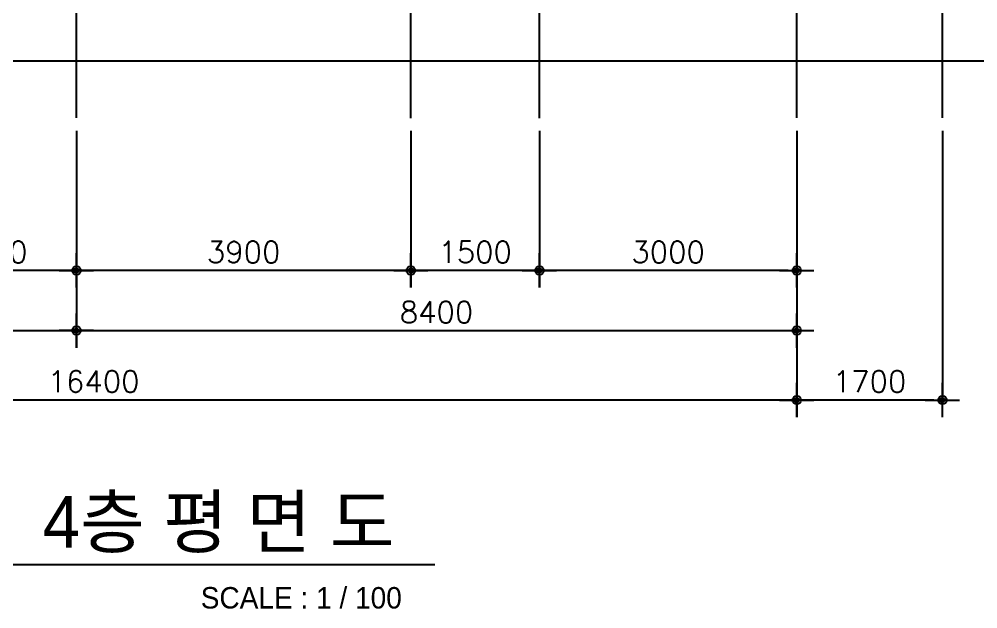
# Model space of a CAD drawing. Header units: millimetres. Extents: x 5537433 to 5830173, y -900794 to -778623.
# Drawn here: x 5635273 to 5646453, y -830838 to -823965 of the extents above; entities that cross this region are included whole.
import ezdxf

# ---------------------------------------------------------------- set-up
doc = ezdxf.new("R2010")
doc.units = ezdxf.units.MM
doc.header["$LTSCALE"] = 100
doc.linetypes.add('CEN', pattern=[62, 60, -1, 0, -1])
doc.layers.get('0').update_dxf_attribs({"linetype": 'CONTINUOUS'})
doc.layers.get('DEFPOINTS').update_dxf_attribs({"linetype": 'CONTINUOUS'})
for name, color, linetype in [('60', 60, 'CONTINUOUS'), ('CEN', 1, 'CEN'), ('COL', 2, 'CONTINUOUS'), ('DIM', 7, 'CONTINUOUS')]:
    doc.layers.add(name, color=color, linetype=linetype)
doc.styles.add('2', font='')
doc.styles.add('GHS', font='ROMANS.shx', dxfattribs={"bigfont": 'GHS.shx'})
doc.styles.get('2').set_extended_font_data('HYtbrB')
doc.dimstyles.get("Standard").update_dxf_attribs({"dimtxt": 0.18, "dimasz": 0.18, "dimexe": 0.18, "dimexo": 0.0625, "dimgap": 0.09, "dimtad": 0, "dimtih": 1, "dimtoh": 1, "dimdec": 4, "dimzin": 0, "dimdsep": 46, "dimtxsty": 'STANDARD', "dimcen": 0.09, "dimadec": 0, "dimazin": 0, "dimtfac": 1, "dimtdec": 4, "dimtofl": 0, "dimtmove": 0, "dimatfit": 3, "dimfxl": 1, "dimtolj": 1, "dimtzin": 0, "dimarcsym": 0})

# ---------------------------------------------------------------- blocks, each defined once
blk = doc.blocks.new('Z_DOT')
at = {"layer": 'DIM', "color": 7}
for p, q in [((0, -2), (0, 2)), ((-2, 0), (2, 0))]:
    blk.add_line(p, q, dxfattribs=at)
for radius in [0.5, 0.25]:
    blk.add_circle((0, 0), radius, dxfattribs=at)
blk = doc.blocks.new('*D55')
at = {"layer": 'DEFPOINTS', "color": 0, "linetype": 'Continuous', "transparency": 16777216}
for p in [(5627941, -825033), (5635941, -825033), (5635941, -827594)]:
    blk.add_point(p, dxfattribs=at)
at = {"layer": 'DIM', "color": 0, "linetype": 'Continuous', "lineweight": -2, "transparency": 16777216}
for p, q in [((5627941, -825333), (5627941, -827594)), ((5635941, -825333), (5635941, -827594)), ((5628041, -827594), (5635841, -827594))]:
    blk.add_line(p, q, dxfattribs=at)
at = {"layer": 'DIM', "color": 0, "linetype": 'Continuous', "lineweight": -2, "transparency": 16777216, "xscale": 100, "yscale": 100, "zscale": 100, "rotation": 180}
blk.add_blockref('Z_DOT', (5627941, -827594), dxfattribs=at)
at = {"layer": 'DIM', "color": 0, "linetype": 'Continuous', "lineweight": -2, "transparency": 16777216, "xscale": 100, "yscale": 100, "zscale": 100}
blk.add_blockref('Z_DOT', (5635941, -827594), dxfattribs=at)
at = {"layer": 'DIM', "color": 60, "linetype": 'Continuous', "transparency": 16777216, "insert": (5631941, -827379), "char_height": 250, "attachment_point": 5, "style": 'GHS'}
blk.add_mtext('\\A1;8000', dxfattribs=at)
blk = doc.blocks.new('*D56')
at = {"layer": 'DEFPOINTS', "color": 0, "linetype": 'Continuous', "transparency": 16777216}
for p in [(5627941, -824967), (5644341, -824967), (5627941, -828404)]:
    blk.add_point(p, dxfattribs=at)
at = {"layer": 'DIM', "color": 0, "linetype": 'Continuous', "lineweight": -2, "transparency": 16777216}
for p, q in [((5627941, -825267), (5627941, -828404)), ((5644341, -825267), (5644341, -828404)), ((5644241, -828404), (5628041, -828404))]:
    blk.add_line(p, q, dxfattribs=at)
at = {"layer": 'DIM', "color": 0, "linetype": 'Continuous', "lineweight": -2, "transparency": 16777216, "xscale": 100, "yscale": 100, "zscale": 100, "rotation": 180}
blk.add_blockref('Z_DOT', (5627941, -828404), dxfattribs=at)
at = {"layer": 'DIM', "color": 0, "linetype": 'Continuous', "lineweight": -2, "transparency": 16777216, "xscale": 100, "yscale": 100, "zscale": 100}
blk.add_blockref('Z_DOT', (5644341, -828404), dxfattribs=at)
at = {"layer": 'DIM', "color": 60, "linetype": 'Continuous', "transparency": 16777216, "insert": (5636141, -828189), "char_height": 250, "attachment_point": 5, "style": 'GHS'}
blk.add_mtext('\\A1;16400', dxfattribs=at)
blk = doc.blocks.new('*D65')
at = {"layer": 'DEFPOINTS', "color": 0, "linetype": 'Continuous', "transparency": 16777216}
for p in [(5635941, -825033), (5644341, -825033), (5644341, -827594)]:
    blk.add_point(p, dxfattribs=at)
at = {"layer": 'DIM', "color": 0, "linetype": 'Continuous', "lineweight": -2, "transparency": 16777216}
for p, q in [((5635941, -825333), (5635941, -827594)), ((5644341, -825333), (5644341, -827594)), ((5636041, -827594), (5644241, -827594))]:
    blk.add_line(p, q, dxfattribs=at)
at = {"layer": 'DIM', "color": 0, "linetype": 'Continuous', "lineweight": -2, "transparency": 16777216, "xscale": 100, "yscale": 100, "zscale": 100, "rotation": 180}
blk.add_blockref('Z_DOT', (5635941, -827594), dxfattribs=at)
at = {"layer": 'DIM', "color": 0, "linetype": 'Continuous', "lineweight": -2, "transparency": 16777216, "xscale": 100, "yscale": 100, "zscale": 100}
blk.add_blockref('Z_DOT', (5644341, -827594), dxfattribs=at)
at = {"layer": 'DIM', "color": 60, "linetype": 'Continuous', "transparency": 16777216, "insert": (5640141, -827379), "char_height": 250, "attachment_point": 5, "style": 'GHS'}
blk.add_mtext('\\A1;8400', dxfattribs=at)
blk = doc.blocks.new('*D66')
at = {"layer": 'DEFPOINTS', "color": 0, "linetype": 'Continuous', "transparency": 16777216}
for p in [(5635941, -824967), (5639841, -824967), (5635941, -826894)]:
    blk.add_point(p, dxfattribs=at)
at = {"layer": 'DIM', "color": 0, "linetype": 'Continuous', "lineweight": -2, "transparency": 16777216}
for p, q in [((5635941, -825267), (5635941, -826894)), ((5639841, -825267), (5639841, -826894)), ((5639741, -826894), (5636041, -826894))]:
    blk.add_line(p, q, dxfattribs=at)
at = {"layer": 'DIM', "color": 0, "linetype": 'Continuous', "lineweight": -2, "transparency": 16777216, "xscale": 100, "yscale": 100, "zscale": 100, "rotation": 180}
blk.add_blockref('Z_DOT', (5635941, -826894), dxfattribs=at)
at = {"layer": 'DIM', "color": 0, "linetype": 'Continuous', "lineweight": -2, "transparency": 16777216, "xscale": 100, "yscale": 100, "zscale": 100}
blk.add_blockref('Z_DOT', (5639841, -826894), dxfattribs=at)
at = {"layer": 'DIM', "color": 60, "linetype": 'Continuous', "transparency": 16777216, "insert": (5637891, -826679), "char_height": 250, "attachment_point": 5, "style": 'GHS'}
blk.add_mtext('\\A1;3900', dxfattribs=at)
blk = doc.blocks.new('*D67')
at = {"layer": 'DEFPOINTS', "color": 0, "linetype": 'Continuous', "transparency": 16777216}
for p in [(5641341, -824967), (5644341, -824967), (5641341, -826894)]:
    blk.add_point(p, dxfattribs=at)
at = {"layer": 'DIM', "color": 0, "linetype": 'Continuous', "lineweight": -2, "transparency": 16777216}
for p, q in [((5641341, -825267), (5641341, -826894)), ((5644341, -825267), (5644341, -826894)), ((5644241, -826894), (5641441, -826894))]:
    blk.add_line(p, q, dxfattribs=at)
at = {"layer": 'DIM', "color": 0, "linetype": 'Continuous', "lineweight": -2, "transparency": 16777216, "xscale": 100, "yscale": 100, "zscale": 100, "rotation": 180}
blk.add_blockref('Z_DOT', (5641341, -826894), dxfattribs=at)
at = {"layer": 'DIM', "color": 0, "linetype": 'Continuous', "lineweight": -2, "transparency": 16777216, "xscale": 100, "yscale": 100, "zscale": 100}
blk.add_blockref('Z_DOT', (5644341, -826894), dxfattribs=at)
at = {"layer": 'DIM', "color": 60, "linetype": 'Continuous', "transparency": 16777216, "insert": (5642841, -826679), "char_height": 250, "attachment_point": 5, "style": 'GHS'}
blk.add_mtext('\\A1;3000', dxfattribs=at)
blk = doc.blocks.new('*D70')
at = {"layer": 'DEFPOINTS', "color": 0, "linetype": 'Continuous', "transparency": 16777216}
for p in [(5633941, -824967), (5635941, -824967), (5633941, -826894)]:
    blk.add_point(p, dxfattribs=at)
at = {"layer": 'DIM', "color": 0, "linetype": 'Continuous', "lineweight": -2, "transparency": 16777216}
for p, q in [((5633941, -825267), (5633941, -826894)), ((5635941, -825267), (5635941, -826894)), ((5635841, -826894), (5634041, -826894))]:
    blk.add_line(p, q, dxfattribs=at)
at = {"layer": 'DIM', "color": 0, "linetype": 'Continuous', "lineweight": -2, "transparency": 16777216, "xscale": 100, "yscale": 100, "zscale": 100, "rotation": 180}
blk.add_blockref('Z_DOT', (5633941, -826894), dxfattribs=at)
at = {"layer": 'DIM', "color": 0, "linetype": 'Continuous', "lineweight": -2, "transparency": 16777216, "xscale": 100, "yscale": 100, "zscale": 100}
blk.add_blockref('Z_DOT', (5635941, -826894), dxfattribs=at)
at = {"layer": 'DIM', "color": 60, "linetype": 'Continuous', "transparency": 16777216, "insert": (5634941, -826679), "char_height": 250, "attachment_point": 5, "style": 'GHS'}
blk.add_mtext('\\A1;2000', dxfattribs=at)
blk = doc.blocks.new('*D71')
at = {"layer": 'DEFPOINTS', "color": 0, "linetype": 'Continuous', "transparency": 16777216}
for p in [(5639841, -824967), (5641341, -824967), (5639841, -826894)]:
    blk.add_point(p, dxfattribs=at)
at = {"layer": 'DIM', "color": 0, "linetype": 'Continuous', "lineweight": -2, "transparency": 16777216}
for p, q in [((5639841, -825267), (5639841, -826894)), ((5641341, -825267), (5641341, -826894)), ((5641241, -826894), (5639941, -826894))]:
    blk.add_line(p, q, dxfattribs=at)
at = {"layer": 'DIM', "color": 0, "linetype": 'Continuous', "lineweight": -2, "transparency": 16777216, "xscale": 100, "yscale": 100, "zscale": 100, "rotation": 180}
blk.add_blockref('Z_DOT', (5639841, -826894), dxfattribs=at)
at = {"layer": 'DIM', "color": 0, "linetype": 'Continuous', "lineweight": -2, "transparency": 16777216, "xscale": 100, "yscale": 100, "zscale": 100}
blk.add_blockref('Z_DOT', (5641341, -826894), dxfattribs=at)
at = {"layer": 'DIM', "color": 60, "linetype": 'Continuous', "transparency": 16777216, "insert": (5640591, -826679), "char_height": 250, "attachment_point": 5, "style": 'GHS'}
blk.add_mtext('\\A1;1500', dxfattribs=at)
blk = doc.blocks.new('*D76')
at = {"layer": 'DEFPOINTS', "color": 0, "linetype": 'Continuous', "transparency": 16777216}
for p in [(5644341, -824967), (5646041, -824967), (5644341, -828404)]:
    blk.add_point(p, dxfattribs=at)
at = {"layer": 'DIM', "color": 0, "linetype": 'Continuous', "lineweight": -2, "transparency": 16777216}
for p, q in [((5644341, -825267), (5644341, -828404)), ((5646041, -825267), (5646041, -828404)), ((5645941, -828404), (5644441, -828404))]:
    blk.add_line(p, q, dxfattribs=at)
at = {"layer": 'DIM', "color": 0, "linetype": 'Continuous', "lineweight": -2, "transparency": 16777216, "xscale": 100, "yscale": 100, "zscale": 100, "rotation": 180}
blk.add_blockref('Z_DOT', (5644341, -828404), dxfattribs=at)
at = {"layer": 'DIM', "color": 0, "linetype": 'Continuous', "lineweight": -2, "transparency": 16777216, "xscale": 100, "yscale": 100, "zscale": 100}
blk.add_blockref('Z_DOT', (5646041, -828404), dxfattribs=at)
at = {"layer": 'DIM', "color": 60, "linetype": 'Continuous', "transparency": 16777216, "insert": (5645191, -828189), "char_height": 250, "attachment_point": 5, "style": 'GHS'}
blk.add_mtext('\\A1;1700', dxfattribs=at)

msp = doc.modelspace()

# ---------------------------------------------------------------- linework, layer by layer
msp.add_line((5648714.8, -824454.1), (5626653.4, -824454.1))
at = {"layer": 'CEN'}
for p, q in [((5641340.7, -825119.2), (5641340.7, -809327.4)), ((5644340.7, -825114.1), (5644340.7, -809327.4)), ((5646040.7, -825114.1), (5646040.7, -809327.4)), ((5635940.7, -825114.1), (5635940.7, -817554.5)), ((5639840.7, -825119.2), (5639840.7, -820929.4))]:
    msp.add_line(p, q, dxfattribs=at)
at = {"layer": 'COL'}
msp.add_line((5632374.1, -830319.7), (5640122.4, -830319.7), dxfattribs=at)

# ---------------------------------------------------------------- texts
at = {"layer": '60', "style": '2'}
for s, height, p in [('4층 평 면 도 ', 600, (5635547.2, -830123.3)), ('SCALE : 1 / 100', 250, (5637390.6, -830834))]:
    msp.add_text(s, height=height, dxfattribs=at).set_placement(p)

# ---------------------------------------------------------------- dimensions: what is measured, and where the dimension line sits
at = {"layer": 'DIM', "linetype": 'Continuous'}
for base, p1, p2, picture, middle in [((5627940.7, -828404.5), (5644340.7, -824967.2), (5627940.7, -824967.2), '*D56', (5636140.7, -828189.5)), ((5633940.7, -826894.5), (5635940.7, -824967.2), (5633940.7, -824967.2), '*D70', (5634940.7, -826679.5)), ((5635940.7, -826894.5), (5639840.7, -824967.2), (5635940.7, -824967.2), '*D66', (5637890.7, -826679.5)), ((5639840.7, -826894.5), (5641340.7, -824967.2), (5639840.7, -824967.2), '*D71', (5640590.7, -826679.5)), ((5641340.7, -826894.5), (5644340.7, -824967.2), (5641340.7, -824967.2), '*D67', (5642840.7, -826679.5)), ((5644340.7, -828404.5), (5646040.7, -824967.2), (5644340.7, -824967.2), '*D76', (5645190.7, -828189.5)), ((5635940.7, -827594.5), (5627940.7, -825033), (5635940.7, -825033), '*D55', (5631940.7, -827379.5)), ((5644340.7, -827594.5), (5635940.7, -825033), (5644340.7, -825033), '*D65', (5640140.7, -827379.5))]:
    dim = msp.add_linear_dim(base=base, p1=p1, p2=p2, dimstyle='STANDARD', override={"dimscale": 100, "dimtxt": 2.5, "dimasz": 1, "dimexe": 0, "dimexo": 3, "dimgap": 0.9, "dimtad": 1, "dimtih": 0, "dimtoh": 0, "dimdec": 0, "dimzin": 8, "dimtxsty": 'GHS', "dimblk1": 'Z_DOT', "dimblk2": 'Z_DOT', "dimsah": 1, "dimcen": 2.5, "dimclrt": 60, "dimtix": 1, "dimtofl": 1, "dimtmove": 2}, dxfattribs=at)
    dim.commit()
    dim.dimension.update_dxf_attribs({"geometry": picture, "text_midpoint": middle})

doc.saveas('drawing.dxf')
